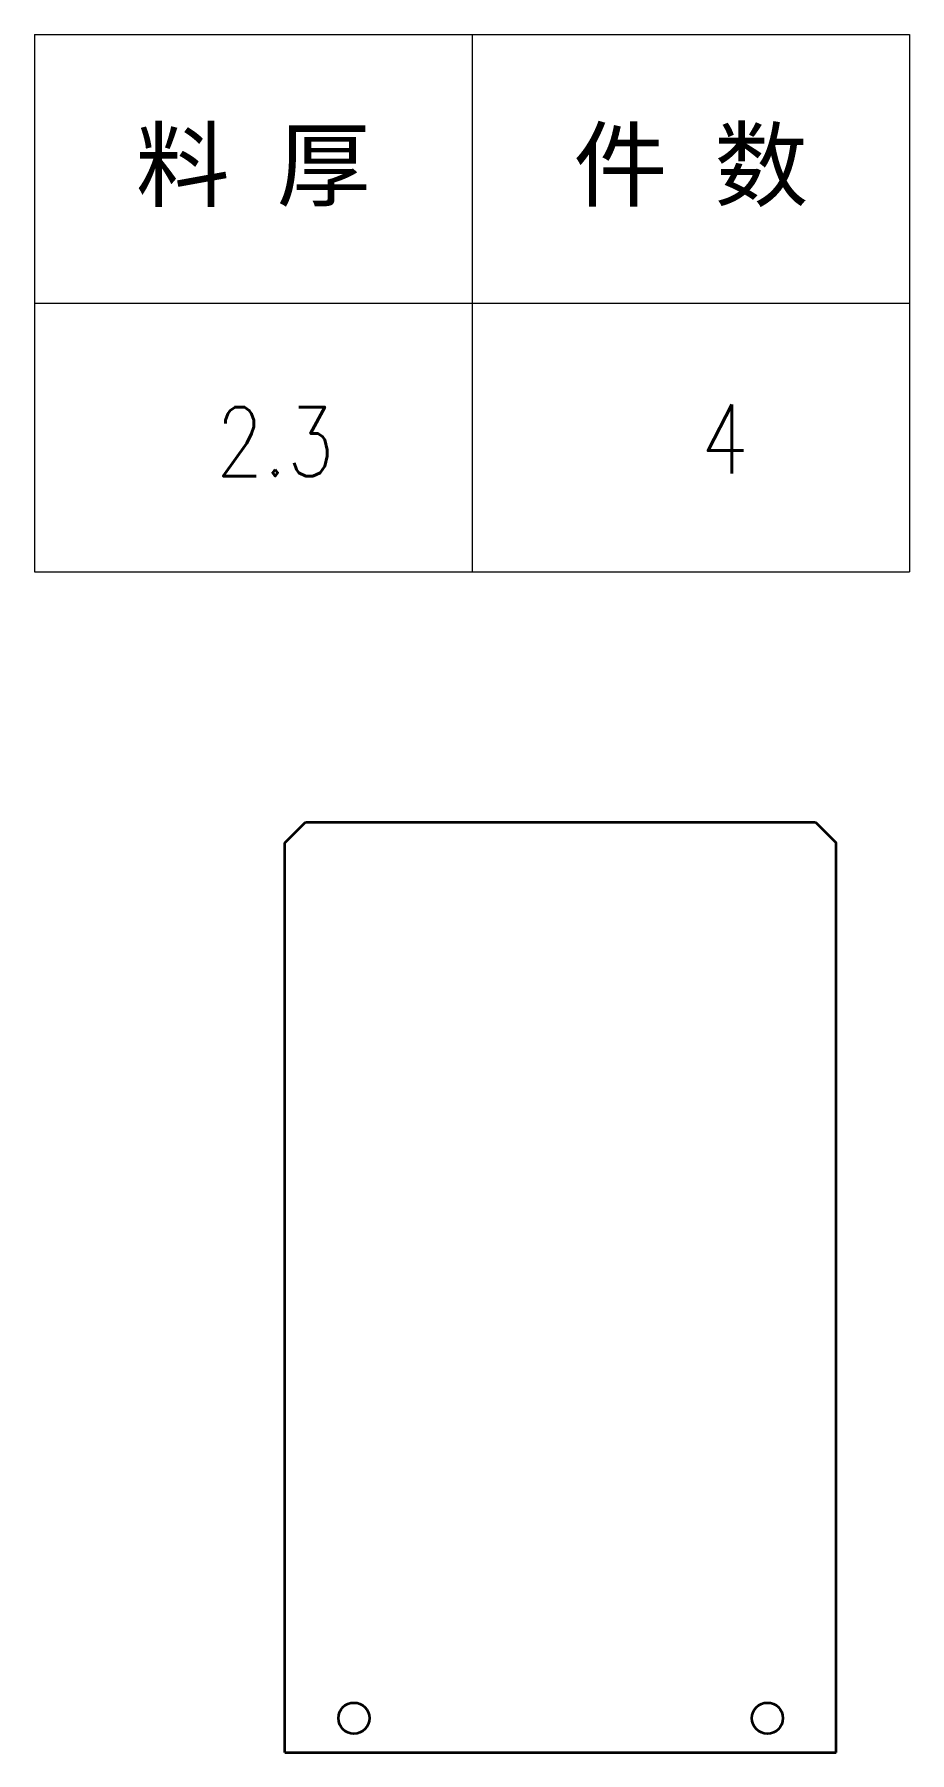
# Model space of a CAD drawing. Header units: millimetres. Extents: x 1333 to 58474, y -42879 to 3618.
# Drawn here: x 52907.6 to 53034.6, y 1051.1 to 1300.4 of the extents above; entities that cross this region are included whole.
import ezdxf
from ezdxf.enums import TextEntityAlignment as Align

# ---------------------------------------------------------------- set-up
doc = ezdxf.new("R2010")
doc.units = ezdxf.units.MM
doc.header["$LTSCALE"] = 0.5
doc.layers.add('标注线', color=3, linetype='Continuous', lineweight=18)
doc.styles.add('DIM', font='romans.shx', dxfattribs={"width": 0.8, "bigfont": 'bigfont.shx'})
doc.styles.get("Standard").update_dxf_attribs({"font": 'simplex.shx'})

# ---------------------------------------------------------------- blocks, each defined once
blk = doc.blocks.new('*T151')
at = {"color": 0, "linetype": 'ByBlock', "lineweight": -2, "transparency": 16777216}
for p, q in [((0, 0), (127, 0)), ((0, 0), (0, -78)), ((63.5, 0), (63.5, -78)), ((127, 0), (127, -78)), ((0, -39), (127, -39)), ((0, -78), (127, -78))]:
    blk.add_line(p, q, dxfattribs=at)
at = {"color": 0, "transparency": 16777216, "char_height": 10, "width": 60.5, "attachment_point": 5}
for s, insert in [('{\\fSimSun|b0|i0|c134|p2;件 数}', (95.25, -19.5)), ('{\\fSimSun|b0|i0|c134|p2;料 厚}', (31.75, -19.5))]:
    blk.add_mtext(s, dxfattribs=dict(at, insert=insert))
blk = doc.blocks.new('拆图参数')
blk.add_blockref('*T151', (-63.5, 78))
at = {"style": 'DIM', "width": 0.8}
blk.add_attdef('6', text='', height=10, dxfattribs=at).set_placement((-37.13, 18.91), align=Align.MIDDLE_LEFT)
blk.add_attdef('1', text='', height=10, dxfattribs=at).set_placement((36.65, 19.27), align=Align.MIDDLE_CENTER)

msp = doc.modelspace()

# ---------------------------------------------------------------- linework, layer by layer
at = {"color": 7, "lineweight": 35, "ltscale": 0.106066}
for p, q in [((52944.005, 1183.074), (52947.005, 1186.074)), ((53021.005, 1186.074), (53024.005, 1183.074))]:
    msp.add_line(p, q, dxfattribs=at)
at = {"color": 7, "lineweight": 35}
for p, q in [((52947.005, 1186.074), (53021.005, 1186.074)), ((52944.005, 1051.074), (52944.005, 1183.074)), ((53024.005, 1051.074), (53024.005, 1183.074)), ((52944.005, 1051.074), (53024.005, 1051.074))]:
    msp.add_line(p, q, dxfattribs=at)
for centre in [(52954.005, 1056.074), (53014.005, 1056.074)]:
    msp.add_circle(centre, 2.25, dxfattribs=at)

# ---------------------------------------------------------------- block references
at = {"layer": '标注线'}
msp.add_blockref('拆图参数', (52971.144, 1222.417), dxfattribs=at).add_auto_attribs({'1': '4', '6': '2.3'})

doc.saveas('drawing.dxf')
